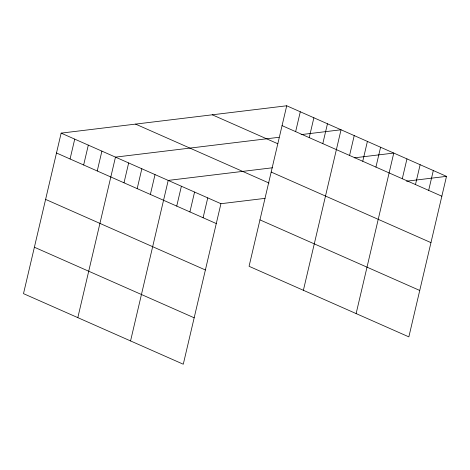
<?xml version="1.0" encoding="UTF-8"?>
<svg xmlns="http://www.w3.org/2000/svg" width="470" height="470" viewBox="0 0 470 470"><rect width="100%" height="100%" fill="white"/><g stroke="black" fill="none" stroke-linecap="round" stroke-linejoin="round"><path stroke-width="0.7" d="M286.718 105.779L249.065 266.296L408.853 336.873L446.5 176.356L286.718 105.779L61.147 133.127L23.5 293.644L183.282 364.221L220.935 203.704L265.045 198.358M70.071 158.983L74.73 139.126M83.654 164.982L88.313 145.124M97.237 170.98L101.896 151.129M77.826 317.644L115.473 157.127L279.01 137.293M124.004 182.801L128.657 162.949M137.181 188.623L141.84 168.771M150.365 194.445L155.024 174.593M130.554 340.932L168.207 180.415L272.465 167.772M176.732 206.095L181.385 186.238M189.915 211.917L194.568 192.06M203.093 217.739L207.752 197.882M295.642 131.629L300.295 111.778M309.225 137.628L313.878 117.776M322.802 143.626L327.461 123.775M303.391 290.29L341.044 129.773L301.064 134.62M349.568 155.453L354.221 135.595M362.752 161.275L367.405 141.417M375.93 167.097L380.588 147.239M356.125 313.578L393.772 153.061L354.486 157.826M402.297 178.741L406.955 158.889M415.48 184.563L420.133 164.712M428.663 190.385L433.316 170.534M406.527 181.203L446.5 176.356M282.059 125.631L441.841 196.207M212.275 114.803L277.811 143.75M271.172 172.049L430.955 242.626M135.583 124.104L269.005 183.036M259.951 219.872L419.739 290.454M61.147 133.127L220.935 203.704M56.494 152.985L216.276 223.561M45.608 199.403L205.39 269.98M34.386 247.226L194.175 317.802"/></g></svg>
